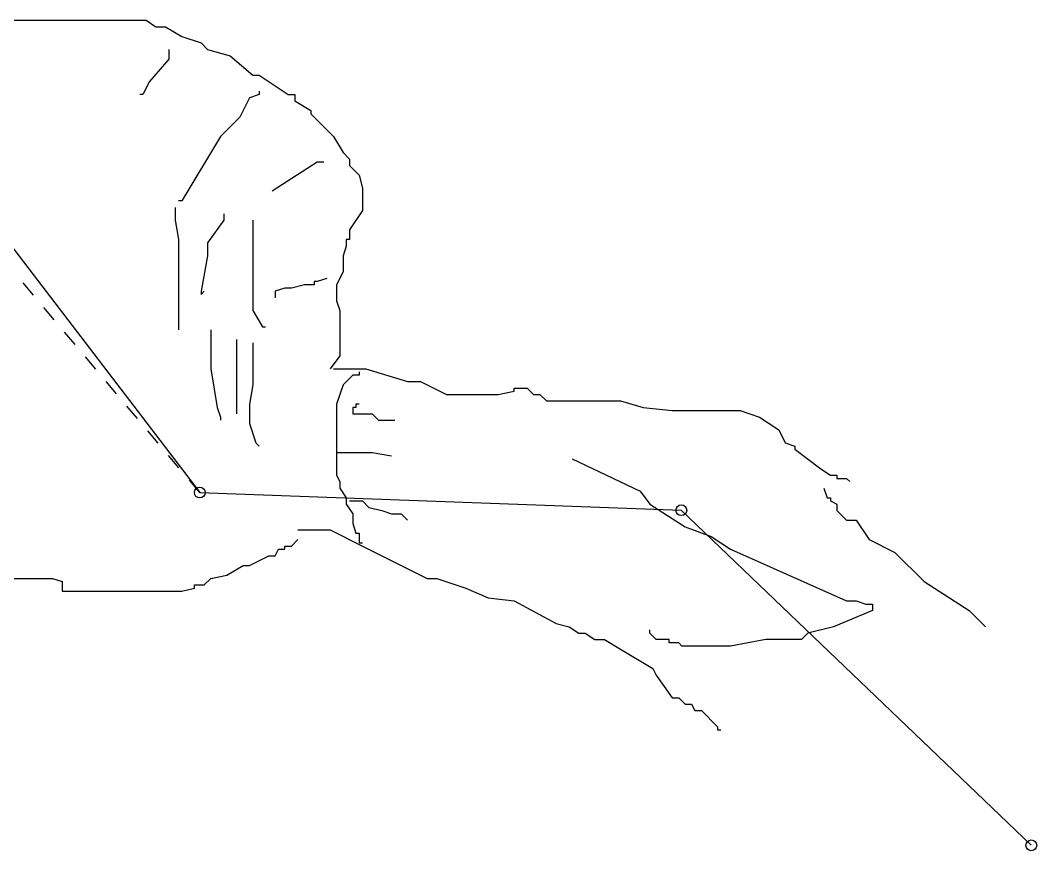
# Model space of a CAD drawing. Header units: millimetres. Extents: x -0.1 to 81.5, y -5.7 to 28.6.
# Drawn here: x 62.57 to 81.46, y -5.69 to 9.76 of the extents above; entities that cross this region are included whole.
import ezdxf

# ---------------------------------------------------------------- set-up
doc = ezdxf.new("R2010")
doc.units = ezdxf.units.MM
doc.linetypes.add('DASH', pattern=[0.6, 0.3, -0.3])

msp = doc.modelspace()

# ---------------------------------------------------------------- linework, layer by layer
at = {"layer": 'Shots', "color": 1}
for p, q in [((60.132, 8.534), (65.906, 0.976)), ((65.906, 0.976), (74.858, 0.646)), ((74.858, 0.646), (81.364, -5.586))]:
    msp.add_line(p, q, dxfattribs=at)
for centre in [(65.906, 0.976), (74.858, 0.646), (81.364, -5.586)]:
    msp.add_circle(centre, 0.1, dxfattribs=at)
at = {"layer": 'Sketch', "color": 0}
for points in [[(61.49, 9.76), (64.91, 9.76), (65.09, 9.64), (65.27, 9.64), (65.57, 9.46), (65.93, 9.34), (66.05, 9.22), (66.47, 9.1), (66.89, 8.74), (67.01, 8.74), (67.55, 8.38), (67.67, 8.38), (67.67, 8.26), (67.97, 8.08), (67.97, 8.02), (68.39, 7.6), (68.57, 7.3), (68.69, 7.18), (68.69, 7.06), (68.87, 6.88), (68.93, 6.64), (68.93, 6.22), (68.69, 5.86), (68.69, 5.68), (68.63, 5.68), (68.63, 5.56), (68.57, 5.38), (68.57, 5.08), (68.45, 4.84), (68.45, 4.54), (68.51, 4.36), (68.51, 3.52), (68.33, 3.28)], [(65.33, 9.22), (65.33, 9.04), (64.97, 8.62), (64.85, 8.38), (64.79, 8.38)], [(67.01, 8.44), (67.01, 8.38), (66.83, 8.32), (66.65, 7.96), (66.29, 7.6), (65.57, 6.4), (65.51, 6.4)], [(68.21, 7.12), (68.09, 7.12), (67.25, 6.58)], [(68.27, 4.96), (68.09, 4.9), (68.03, 4.9), (68.03, 4.84), (67.85, 4.84), (67.61, 4.78), (67.49, 4.78), (67.31, 4.72), (67.31, 4.6)], [(68.39, 3.28), (68.99, 3.28), (69.77, 3.04), (70.01, 3.04), (70.49, 2.8), (71.45, 2.8), (71.75, 2.86), (71.75, 2.92), (71.99, 2.92), (72.11, 2.8), (72.23, 2.8), (72.35, 2.68), (73.73, 2.68), (74.15, 2.56), (74.69, 2.5), (75.95, 2.5), (76.31, 2.38), (76.67, 2.14), (76.79, 1.9), (76.97, 1.84), (76.97, 1.78), (77.45, 1.42), (77.63, 1.3), (77.75, 1.3), (77.75, 1.24), (77.93, 1.24), (77.99, 1.18)], [(68.87, 3.22), (68.87, 3.16), (68.75, 3.16), (68.57, 2.98), (68.45, 2.62), (68.45, 1.3), (68.51, 1.18), (68.51, 1.06), (68.63, 0.88), (68.63, 0.76), (68.75, 0.58), (68.75, 0.4), (68.81, 0.22), (68.87, 0.22), (68.87, 0.04), (68.93, 0.04)], [(68.87, 2.62), (68.81, 2.62), (68.81, 2.56), (68.75, 2.56), (68.75, 2.44), (69.11, 2.44), (69.23, 2.32), (69.53, 2.32)], [(68.45, 1.72), (69.11, 1.72), (69.47, 1.66)], [(72.83, 1.6), (74.09, 1), (74.27, 0.76), (74.93, 0.34), (75.41, 0.16), (75.77, -0.08), (77.93, -1.04), (78.11, -1.04), (78.29, -1.1), (78.41, -1.1), (78.41, -1.22), (77.69, -1.52), (77.21, -1.64), (77.09, -1.76), (76.43, -1.76), (75.77, -1.88), (74.87, -1.88), (74.81, -1.82), (74.63, -1.82), (74.63, -1.76), (74.39, -1.76), (74.27, -1.64), (74.27, -1.58)], [(77.51, 1.06), (77.57, 0.88), (77.63, 0.88), (77.63, 0.82), (77.75, 0.76), (77.75, 0.64), (77.93, 0.46), (78.11, 0.46), (78.35, 0.1), (78.83, -0.14), (79.37, -0.68), (80.21, -1.22), (80.51, -1.52)], [(68.69, 0.82), (68.93, 0.82), (69.05, 0.7), (69.29, 0.64), (69.47, 0.58), (69.65, 0.58), (69.77, 0.46)], [(67.73, 0.28), (68.33, 0.28), (68.93, -0.02), (70.13, -0.62), (70.31, -0.62), (70.85, -0.8), (71.27, -0.98), (71.75, -1.04), (72.53, -1.46), (72.77, -1.52), (72.95, -1.64), (73.07, -1.64), (73.25, -1.76), (73.43, -1.76), (73.73, -1.94), (74.33, -2.3), (74.39, -2.42), (74.69, -2.84), (74.81, -2.84), (74.93, -2.96), (75.05, -2.96), (75.11, -3.08), (75.23, -3.08), (75.53, -3.38), (75.53, -3.44), (75.59, -3.44)], [(62.33, -0.62), (63.17, -0.62), (63.35, -0.68), (63.35, -0.86), (65.57, -0.86), (65.81, -0.8), (65.81, -0.74), (65.99, -0.74), (66.11, -0.62), (66.41, -0.56), (66.71, -0.38), (66.83, -0.38), (67.19, -0.2), (67.31, -0.2), (67.37, -0.08), (67.49, -0.08), (67.49, -0.02), (67.61, -0.02), (67.73, 0.1)]]:
    msp.add_lwpolyline(points, dxfattribs=at)
at = {"layer": 'Sketch', "color": 5}
for points in [[(65.45, 6.28), (65.45, 6.04), (65.51, 5.68), (65.51, 4)], [(66.35, 6.16), (66.35, 6.04), (66.05, 5.62), (66.05, 5.38), (65.93, 4.72), (65.93, 4.66), (65.99, 4.72)], [(66.89, 6.04), (66.89, 4.36), (67.07, 4.06), (67.13, 4.06)], [(66.11, 4), (66.11, 3.28), (66.23, 2.56), (66.29, 2.38), (66.29, 2.32)], [(66.59, 3.82), (66.59, 2.44)], [(66.89, 3.76), (66.89, 2.98), (66.83, 2.62), (66.83, 2.26), (66.95, 1.9), (67.01, 1.84)]]:
    msp.add_lwpolyline(points, dxfattribs=at)
at = {"layer": 'XSect', "color": 1, "linetype": 'DASH'}
msp.add_line((65.906, 0.976), (59.834, 8.182), dxfattribs=at)

doc.saveas('drawing.dxf')
